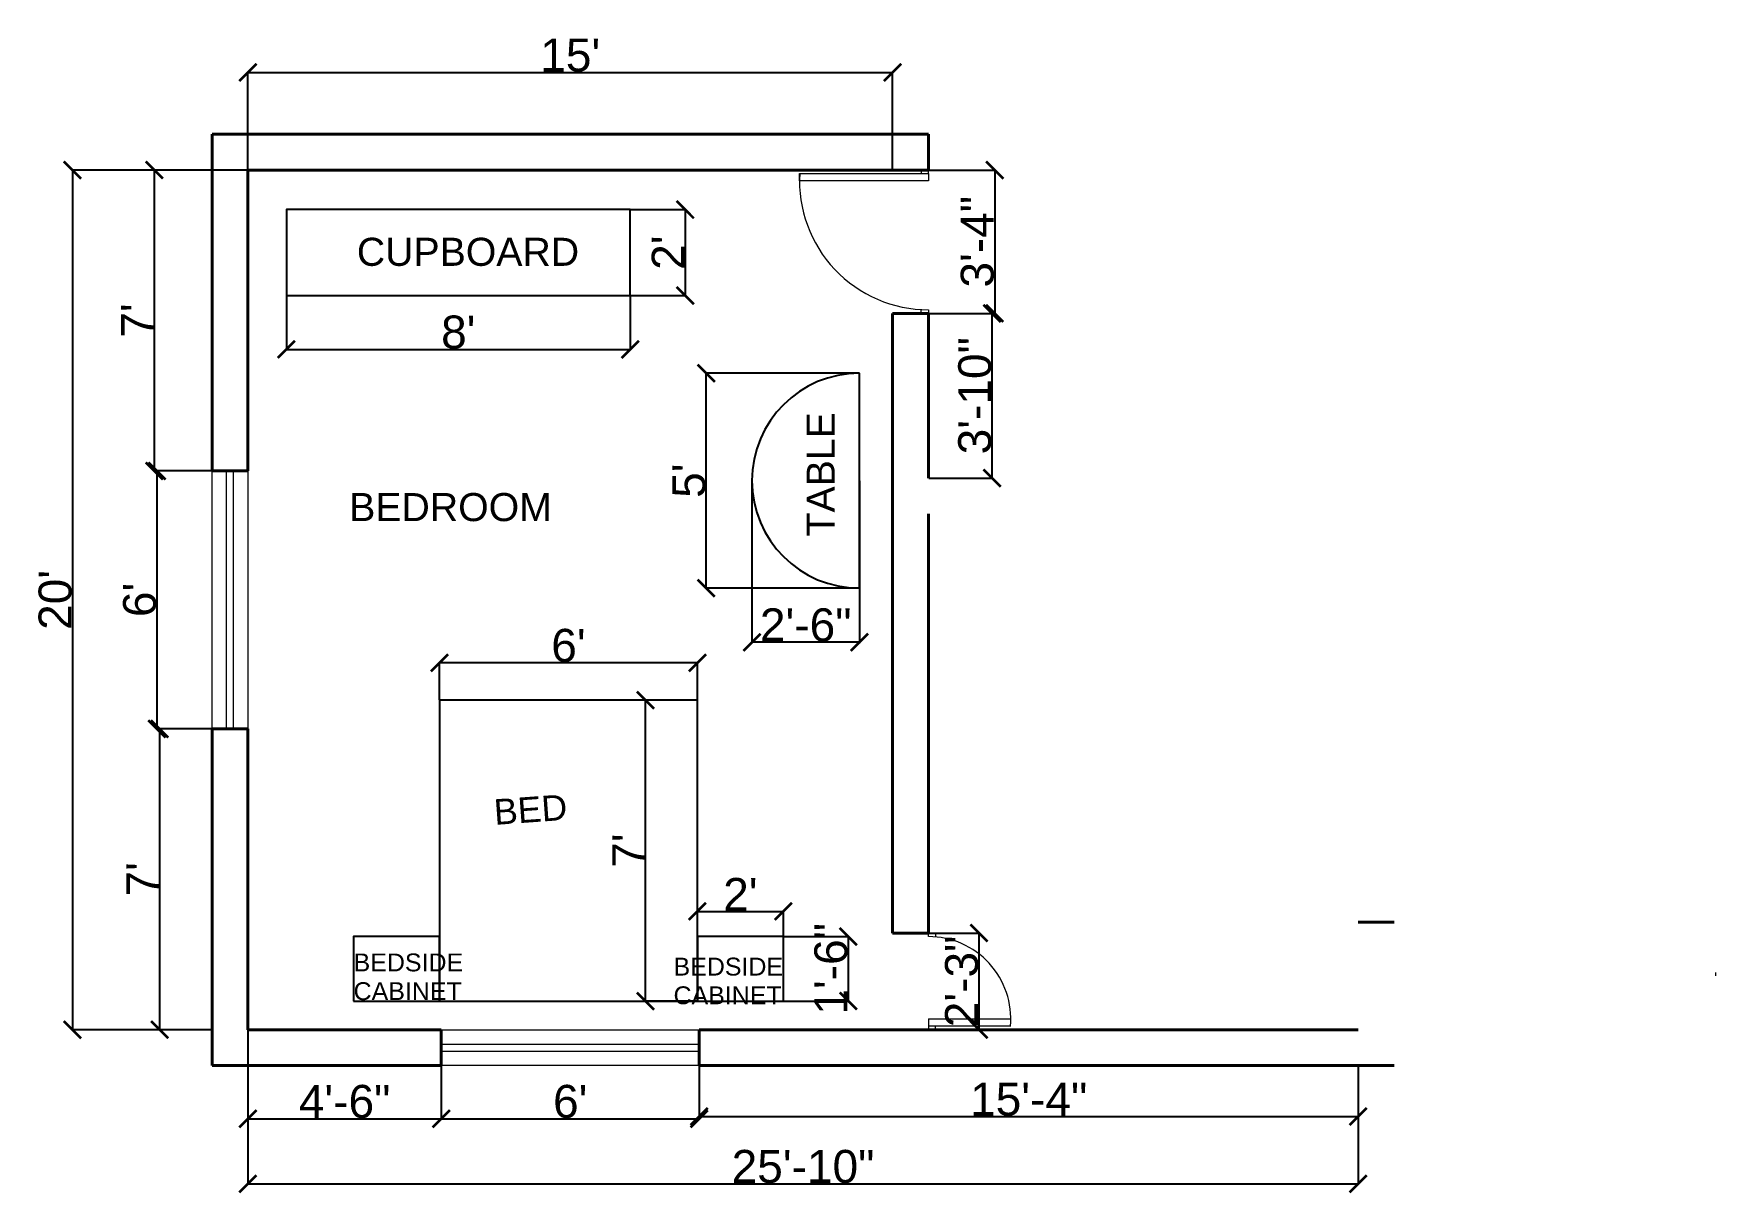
# Model space of a CAD drawing. Header units: inches. Extents: x -181 to 289, y -181 to 143.
import ezdxf

# ---------------------------------------------------------------- set-up
doc = ezdxf.new("R2010")
doc.units = ezdxf.units.IN
doc.header["$MEASUREMENT"] = 0
for name, color, linetype, lineweight in [('Dimension', 3, 'Continuous', 13), ('Door', 4, 'Continuous', 20), ('Furniture', 30, 'Continuous', 25), ('Hatch', 171, 'Continuous', 13), ('TEXT', 9, 'Continuous', 18), ('Wall', 2, 'Continuous', 40), ('Window', 1, 'Continuous', 9)]:
    doc.layers.add(name, color=color, linetype=linetype, lineweight=lineweight)
doc.styles.get("Standard").update_dxf_attribs({"font": 'arial.ttf'})
doc.dimstyles.new('Sanjida_MIDTERM', dxfattribs={"dimscale": 1.15, "dimtxt": 8, "dimasz": 4.1875, "dimexe": 0.18, "dimexo": 0.0625, "dimgap": 0.09, "dimtad": 1, "dimzin": 0, "dimdsep": 46, "dimlunit": 4, "dimtxsty": 'Standard', "dimblk": 'ARCHTICK', "dimcen": 0.09, "dimadec": 0, "dimazin": 0, "dimtfac": 1, "dimtofl": 0, "dimtmove": 0, "dimatfit": 3, "dimfxl": 1, "dimtolj": 1, "dimtzin": 0, "dimarcsym": 0})

# ---------------------------------------------------------------- blocks, each defined once
blk = doc.blocks.new('_ArchTick')
at = {"color": 0, "linetype": 'ByBlock', "const_width": 0.15}
blk.add_lwpolyline([(-0.5, -0.5), (0.5, 0.5)], dxfattribs=at)
blk = doc.blocks.new('*D2')
at = {"layer": 'Defpoints', "color": 0, "transparency": 16777216}
for p in [(59.24, 132.3), (-120.76, 105.05), (59.24, 105.05)]:
    blk.add_point(p, dxfattribs=at)
at = {"layer": 'Dimension', "color": 0, "lineweight": -2, "transparency": 16777216}
for p, q in [((-120.76, 105.12), (-120.76, 132.51)), ((-120.76, 132.3), (59.24, 132.3)), ((59.24, 105.12), (59.24, 132.51))]:
    blk.add_line(p, q, dxfattribs=at)
at = {"layer": 'Dimension', "color": 0, "lineweight": -2, "transparency": 16777216, "xscale": 4.815625, "yscale": 4.815625, "zscale": 4.815625, "rotation": 180}
blk.add_blockref('_ArchTick', (-120.76, 132.3), dxfattribs=at)
at = {"layer": 'Dimension', "color": 0, "lineweight": -2, "transparency": 16777216, "xscale": 4.815625, "yscale": 4.815625, "zscale": 4.815625}
blk.add_blockref('_ArchTick', (59.24, 132.3), dxfattribs=at)
at = {"layer": 'Dimension', "color": 0, "transparency": 16777216, "insert": (-30.76, 137.1), "char_height": 9.2, "attachment_point": 5}
blk.add_mtext("\\A1;15'", dxfattribs=at)
blk = doc.blocks.new('*D3')
at = {"layer": 'Defpoints', "color": 0, "transparency": 16777216}
for p in [(-110.02, 70), (-14.02, 70), (-14.02, 54.97)]:
    blk.add_point(p, dxfattribs=at)
at = {"layer": 'Dimension', "color": 0, "lineweight": -2, "transparency": 16777216}
for p, q in [((-110.02, 69.93), (-110.02, 54.76)), ((-14.02, 69.93), (-14.02, 54.76)), ((-110.02, 54.97), (-14.02, 54.97))]:
    blk.add_line(p, q, dxfattribs=at)
at = {"layer": 'Dimension', "color": 0, "lineweight": -2, "transparency": 16777216, "xscale": 4.815625, "yscale": 4.815625, "zscale": 4.815625, "rotation": 180}
blk.add_blockref('_ArchTick', (-110.02, 54.97), dxfattribs=at)
at = {"layer": 'Dimension', "color": 0, "lineweight": -2, "transparency": 16777216, "xscale": 4.815625, "yscale": 4.815625, "zscale": 4.815625}
blk.add_blockref('_ArchTick', (-14.02, 54.97), dxfattribs=at)
at = {"layer": 'Dimension', "color": 0, "transparency": 16777216, "insert": (-62.02, 59.77), "char_height": 9.2, "attachment_point": 5}
blk.add_mtext("\\A1;8'", dxfattribs=at)
blk = doc.blocks.new('*D4')
at = {"layer": 'Defpoints', "color": 0, "transparency": 16777216}
for p in [(-14.02, 94), (-14.02, 70), (1.32, 70)]:
    blk.add_point(p, dxfattribs=at)
at = {"layer": 'Dimension', "color": 0, "lineweight": -2, "transparency": 16777216}
for p, q in [((-13.95, 94), (1.52, 94)), ((1.32, 94), (1.32, 70)), ((-13.95, 70), (1.52, 70))]:
    blk.add_line(p, q, dxfattribs=at)
at = {"layer": 'Dimension', "color": 0, "lineweight": -2, "transparency": 16777216, "xscale": 4.815625, "yscale": 4.815625, "zscale": 4.815625}
for p, rotation in [((1.32, 94), 90), ((1.32, 70), 270)]:
    blk.add_blockref('_ArchTick', p, dxfattribs=dict(at, rotation=rotation))
at = {"layer": 'Dimension', "color": 0, "transparency": 16777216, "insert": (-3.41, 82), "char_height": 9.2, "attachment_point": 5, "rotation": 90}
blk.add_mtext("\\A1;2'", dxfattribs=at)
blk = doc.blocks.new('*D5')
at = {"layer": 'Defpoints', "color": 0, "transparency": 16777216}
for p in [(-120.76, 105.05), (-146.89, 21.05), (-120.76, 21.05)]:
    blk.add_point(p, dxfattribs=at)
at = {"layer": 'Dimension', "color": 0, "lineweight": -2, "transparency": 16777216}
for p, q in [((-120.83, 105.05), (-147.1, 105.05)), ((-146.89, 105.05), (-146.89, 21.05)), ((-120.83, 21.05), (-147.1, 21.05))]:
    blk.add_line(p, q, dxfattribs=at)
at = {"layer": 'Dimension', "color": 0, "lineweight": -2, "transparency": 16777216, "xscale": 4.815625, "yscale": 4.815625, "zscale": 4.815625}
for p, rotation in [((-146.89, 105.05), 90), ((-146.89, 21.05), 270)]:
    blk.add_blockref('_ArchTick', p, dxfattribs=dict(at, rotation=rotation))
at = {"layer": 'Dimension', "color": 0, "transparency": 16777216, "insert": (-151.59, 63.05), "char_height": 9.2, "attachment_point": 5, "rotation": 90}
blk.add_mtext("\\A1;7'", dxfattribs=at)
blk = doc.blocks.new('*D6')
at = {"layer": 'Defpoints', "color": 0, "transparency": 16777216}
for p in [(-130.76, 21.05), (-146.15, -50.95), (-130.76, -50.95)]:
    blk.add_point(p, dxfattribs=at)
at = {"layer": 'Dimension', "color": 0, "lineweight": -2, "transparency": 16777216}
for p, q in [((-130.83, 21.05), (-146.36, 21.05)), ((-146.15, 21.05), (-146.15, -50.95)), ((-130.83, -50.95), (-146.36, -50.95))]:
    blk.add_line(p, q, dxfattribs=at)
at = {"layer": 'Dimension', "color": 0, "lineweight": -2, "transparency": 16777216, "xscale": 4.815625, "yscale": 4.815625, "zscale": 4.815625}
for p, rotation in [((-146.15, 21.05), 90), ((-146.15, -50.95), 270)]:
    blk.add_blockref('_ArchTick', p, dxfattribs=dict(at, rotation=rotation))
at = {"layer": 'Dimension', "color": 0, "transparency": 16777216, "insert": (-150.95, -14.95), "char_height": 9.2, "attachment_point": 5, "rotation": 90}
blk.add_mtext("\\A1;6'", dxfattribs=at)
blk = doc.blocks.new('*D7')
at = {"layer": 'Defpoints', "color": 0, "transparency": 16777216}
for p in [(-130.76, -50.95), (-145.42, -134.95), (-130.76, -134.95)]:
    blk.add_point(p, dxfattribs=at)
at = {"layer": 'Dimension', "color": 0, "lineweight": -2, "transparency": 16777216}
for p, q in [((-130.83, -50.95), (-145.62, -50.95)), ((-145.42, -50.95), (-145.42, -134.95)), ((-130.83, -134.95), (-145.62, -134.95))]:
    blk.add_line(p, q, dxfattribs=at)
at = {"layer": 'Dimension', "color": 0, "lineweight": -2, "transparency": 16777216, "xscale": 4.815625, "yscale": 4.815625, "zscale": 4.815625}
for p, rotation in [((-145.42, -50.95), 90), ((-145.42, -134.95), 270)]:
    blk.add_blockref('_ArchTick', p, dxfattribs=dict(at, rotation=rotation))
at = {"layer": 'Dimension', "color": 0, "transparency": 16777216, "insert": (-150.12, -92.95), "char_height": 9.2, "attachment_point": 5, "rotation": 90}
blk.add_mtext("\\A1;7'", dxfattribs=at)
blk = doc.blocks.new('*D8')
at = {"layer": 'Defpoints', "color": 0, "transparency": 16777216}
for p in [(-130.76, 105.05), (-169.75, -134.95), (-130.76, -134.95)]:
    blk.add_point(p, dxfattribs=at)
at = {"layer": 'Dimension', "color": 0, "lineweight": -2, "transparency": 16777216}
for p, q in [((-130.83, 105.05), (-169.96, 105.05)), ((-169.75, 105.05), (-169.75, -134.95)), ((-130.83, -134.95), (-169.96, -134.95))]:
    blk.add_line(p, q, dxfattribs=at)
at = {"layer": 'Dimension', "color": 0, "lineweight": -2, "transparency": 16777216, "xscale": 4.815625, "yscale": 4.815625, "zscale": 4.815625}
for p, rotation in [((-169.75, 105.05), 90), ((-169.75, -134.95), 270)]:
    blk.add_blockref('_ArchTick', p, dxfattribs=dict(at, rotation=rotation))
at = {"layer": 'Dimension', "color": 0, "transparency": 16777216, "insert": (-174.55, -14.95), "char_height": 9.2, "attachment_point": 5, "rotation": 90}
blk.add_mtext("\\A1;20'", dxfattribs=at)
blk = doc.blocks.new('*D9')
at = {"layer": 'Defpoints', "color": 0, "transparency": 16777216}
for p in [(28.74, -101.9), (4.74, -108.94), (28.74, -108.94)]:
    blk.add_point(p, dxfattribs=at)
at = {"layer": 'Dimension', "color": 0, "lineweight": -2, "transparency": 16777216}
for p, q in [((4.74, -108.87), (4.74, -101.7)), ((4.74, -101.9), (28.74, -101.9)), ((28.74, -108.87), (28.74, -101.7))]:
    blk.add_line(p, q, dxfattribs=at)
at = {"layer": 'Dimension', "color": 0, "lineweight": -2, "transparency": 16777216, "xscale": 4.815625, "yscale": 4.815625, "zscale": 4.815625, "rotation": 180}
blk.add_blockref('_ArchTick', (4.74, -101.9), dxfattribs=at)
at = {"layer": 'Dimension', "color": 0, "lineweight": -2, "transparency": 16777216, "xscale": 4.815625, "yscale": 4.815625, "zscale": 4.815625}
blk.add_blockref('_ArchTick', (28.74, -101.9), dxfattribs=at)
at = {"layer": 'Dimension', "color": 0, "transparency": 16777216, "insert": (16.74, -97.18), "char_height": 9.2, "attachment_point": 5}
blk.add_mtext("\\A1;2'", dxfattribs=at)
blk = doc.blocks.new('*D10')
at = {"layer": 'Defpoints', "color": 0, "transparency": 16777216}
for p in [(28.74, -108.94), (28.74, -126.94), (46.85, -126.94)]:
    blk.add_point(p, dxfattribs=at)
at = {"layer": 'Dimension', "color": 0, "lineweight": -2, "transparency": 16777216}
for p, q in [((28.81, -108.94), (47.06, -108.94)), ((46.85, -108.94), (46.85, -126.94)), ((28.81, -126.94), (47.06, -126.94))]:
    blk.add_line(p, q, dxfattribs=at)
at = {"layer": 'Dimension', "color": 0, "lineweight": -2, "transparency": 16777216, "xscale": 4.815625, "yscale": 4.815625, "zscale": 4.815625}
for p, rotation in [((46.85, -108.94), 90), ((46.85, -126.94), 270)]:
    blk.add_blockref('_ArchTick', p, dxfattribs=dict(at, rotation=rotation))
at = {"layer": 'Dimension', "color": 0, "transparency": 16777216, "insert": (42.05, -117.94), "char_height": 9.2, "attachment_point": 5, "rotation": 90}
blk.add_mtext('\\A1;1\'-6"', dxfattribs=at)
blk = doc.blocks.new('*D11')
at = {"layer": 'Defpoints', "color": 0, "transparency": 16777216}
for p in [(-9.74, -42.94), (4.74, -42.94), (4.74, -126.94)]:
    blk.add_point(p, dxfattribs=at)
at = {"layer": 'Dimension', "color": 0, "lineweight": -2, "transparency": 16777216}
for p, q in [((4.67, -42.94), (-9.95, -42.94)), ((-9.74, -126.94), (-9.74, -42.94)), ((4.67, -126.94), (-9.95, -126.94))]:
    blk.add_line(p, q, dxfattribs=at)
at = {"layer": 'Dimension', "color": 0, "lineweight": -2, "transparency": 16777216, "xscale": 4.815625, "yscale": 4.815625, "zscale": 4.815625}
for p, rotation in [((-9.74, -42.94), 90), ((-9.74, -126.94), 270)]:
    blk.add_blockref('_ArchTick', p, dxfattribs=dict(at, rotation=rotation))
at = {"layer": 'Dimension', "color": 0, "transparency": 16777216, "insert": (-14.45, -84.94), "char_height": 9.2, "attachment_point": 5, "rotation": 90}
blk.add_mtext("\\A1;7'", dxfattribs=at)
blk = doc.blocks.new('*D12')
at = {"layer": 'Defpoints', "color": 0, "transparency": 16777216}
for p in [(-67.26, -32.51), (-67.26, -42.94), (4.74, -42.94)]:
    blk.add_point(p, dxfattribs=at)
at = {"layer": 'Dimension', "color": 0, "lineweight": -2, "transparency": 16777216}
for p, q in [((-67.26, -42.87), (-67.26, -32.31)), ((4.74, -32.51), (-67.26, -32.51)), ((4.74, -42.87), (4.74, -32.31))]:
    blk.add_line(p, q, dxfattribs=at)
at = {"layer": 'Dimension', "color": 0, "lineweight": -2, "transparency": 16777216, "xscale": 4.815625, "yscale": 4.815625, "zscale": 4.815625, "rotation": 180}
blk.add_blockref('_ArchTick', (-67.26, -32.51), dxfattribs=at)
at = {"layer": 'Dimension', "color": 0, "lineweight": -2, "transparency": 16777216, "xscale": 4.815625, "yscale": 4.815625, "zscale": 4.815625}
blk.add_blockref('_ArchTick', (4.74, -32.51), dxfattribs=at)
at = {"layer": 'Dimension', "color": 0, "transparency": 16777216, "insert": (-31.26, -27.71), "char_height": 9.2, "attachment_point": 5}
blk.add_mtext("\\A1;6'", dxfattribs=at)
blk = doc.blocks.new('*D13')
at = {"layer": 'Defpoints', "color": 0, "transparency": 16777216}
for p in [(7.21, 48.34), (49.98, 48.34), (49.98, -11.66)]:
    blk.add_point(p, dxfattribs=at)
at = {"layer": 'Dimension', "color": 0, "lineweight": -2, "transparency": 16777216}
for p, q in [((49.91, 48.34), (7.01, 48.34)), ((7.21, -11.66), (7.21, 48.34)), ((49.91, -11.66), (7.01, -11.66))]:
    blk.add_line(p, q, dxfattribs=at)
at = {"layer": 'Dimension', "color": 0, "lineweight": -2, "transparency": 16777216, "xscale": 4.815625, "yscale": 4.815625, "zscale": 4.815625}
for p, rotation in [((7.21, 48.34), 90), ((7.21, -11.66), 270)]:
    blk.add_blockref('_ArchTick', p, dxfattribs=dict(at, rotation=rotation))
at = {"layer": 'Dimension', "color": 0, "transparency": 16777216, "insert": (2.43, 18.34), "char_height": 9.2, "attachment_point": 5, "rotation": 90}
blk.add_mtext("\\A1;5'", dxfattribs=at)
blk = doc.blocks.new('*D14')
at = {"layer": 'Defpoints', "color": 0, "transparency": 16777216}
for p in [(19.98, 18.34), (49.98, 18.34), (19.98, -26.78)]:
    blk.add_point(p, dxfattribs=at)
at = {"layer": 'Dimension', "color": 0, "lineweight": -2, "transparency": 16777216}
for p, q in [((19.98, 18.27), (19.98, -26.99)), ((49.98, 18.27), (49.98, -26.99)), ((49.98, -26.78), (19.98, -26.78))]:
    blk.add_line(p, q, dxfattribs=at)
at = {"layer": 'Dimension', "color": 0, "lineweight": -2, "transparency": 16777216, "xscale": 4.815625, "yscale": 4.815625, "zscale": 4.815625, "rotation": 180}
blk.add_blockref('_ArchTick', (19.98, -26.78), dxfattribs=at)
at = {"layer": 'Dimension', "color": 0, "lineweight": -2, "transparency": 16777216, "xscale": 4.815625, "yscale": 4.815625, "zscale": 4.815625}
blk.add_blockref('_ArchTick', (49.98, -26.78), dxfattribs=at)
at = {"layer": 'Dimension', "color": 0, "transparency": 16777216, "insert": (34.98, -21.98), "char_height": 9.2, "attachment_point": 5}
blk.add_mtext('\\A1;2\'-6"', dxfattribs=at)
blk = doc.blocks.new('*D21')
at = {"layer": 'Defpoints', "color": 0, "transparency": 16777216}
for p in [(-120.76, -134.95), (-66.76, -134.95), (-66.76, -159.82)]:
    blk.add_point(p, dxfattribs=at)
at = {"layer": 'Dimension', "color": 0, "lineweight": -2, "transparency": 16777216}
for p, q in [((-120.76, -135.02), (-120.76, -160.03)), ((-66.76, -135.02), (-66.76, -160.03)), ((-120.76, -159.82), (-66.76, -159.82))]:
    blk.add_line(p, q, dxfattribs=at)
at = {"layer": 'Dimension', "color": 0, "lineweight": -2, "transparency": 16777216, "xscale": 4.815625, "yscale": 4.815625, "zscale": 4.815625, "rotation": 180}
blk.add_blockref('_ArchTick', (-120.76, -159.82), dxfattribs=at)
at = {"layer": 'Dimension', "color": 0, "lineweight": -2, "transparency": 16777216, "xscale": 4.815625, "yscale": 4.815625, "zscale": 4.815625}
blk.add_blockref('_ArchTick', (-66.76, -159.82), dxfattribs=at)
at = {"layer": 'Dimension', "color": 0, "transparency": 16777216, "insert": (-93.76, -155.02), "char_height": 9.2, "attachment_point": 5}
blk.add_mtext('\\A1;4\'-6"', dxfattribs=at)
blk = doc.blocks.new('*D22')
at = {"layer": 'Defpoints', "color": 0, "transparency": 16777216}
for p in [(-66.76, -144.95), (5.24, -144.95), (5.24, -159.82)]:
    blk.add_point(p, dxfattribs=at)
at = {"layer": 'Dimension', "color": 0, "lineweight": -2, "transparency": 16777216}
for p, q in [((-66.76, -145.02), (-66.76, -160.03)), ((5.24, -145.02), (5.24, -160.03)), ((-66.76, -159.82), (5.24, -159.82))]:
    blk.add_line(p, q, dxfattribs=at)
at = {"layer": 'Dimension', "color": 0, "lineweight": -2, "transparency": 16777216, "xscale": 4.815625, "yscale": 4.815625, "zscale": 4.815625, "rotation": 180}
blk.add_blockref('_ArchTick', (-66.76, -159.82), dxfattribs=at)
at = {"layer": 'Dimension', "color": 0, "lineweight": -2, "transparency": 16777216, "xscale": 4.815625, "yscale": 4.815625, "zscale": 4.815625}
blk.add_blockref('_ArchTick', (5.24, -159.82), dxfattribs=at)
at = {"layer": 'Dimension', "color": 0, "transparency": 16777216, "insert": (-30.76, -155.02), "char_height": 9.2, "attachment_point": 5}
blk.add_mtext("\\A1;6'", dxfattribs=at)
blk = doc.blocks.new('*D23')
at = {"layer": 'Defpoints', "color": 0, "transparency": 16777216}
for p in [(5.24, -134.95), (189.24, -144.95), (189.24, -159.17)]:
    blk.add_point(p, dxfattribs=at)
at = {"layer": 'Dimension', "color": 0, "lineweight": -2, "transparency": 16777216}
for p, q in [((5.24, -135.02), (5.24, -159.38)), ((189.24, -145.02), (189.24, -159.38)), ((5.24, -159.17), (189.24, -159.17))]:
    blk.add_line(p, q, dxfattribs=at)
at = {"layer": 'Dimension', "color": 0, "lineweight": -2, "transparency": 16777216, "xscale": 4.815625, "yscale": 4.815625, "zscale": 4.815625, "rotation": 180}
blk.add_blockref('_ArchTick', (5.24, -159.17), dxfattribs=at)
at = {"layer": 'Dimension', "color": 0, "lineweight": -2, "transparency": 16777216, "xscale": 4.815625, "yscale": 4.815625, "zscale": 4.815625}
blk.add_blockref('_ArchTick', (189.24, -159.17), dxfattribs=at)
at = {"layer": 'Dimension', "color": 0, "transparency": 16777216, "insert": (97.24, -154.37), "char_height": 9.2, "attachment_point": 5}
blk.add_mtext('\\A1;15\'-4"', dxfattribs=at)
blk = doc.blocks.new('*D24')
at = {"layer": 'Defpoints', "color": 0, "transparency": 16777216}
for p in [(-120.76, -134.95), (189.24, -144.95), (189.24, -177.97)]:
    blk.add_point(p, dxfattribs=at)
at = {"layer": 'Dimension', "color": 0, "lineweight": -2, "transparency": 16777216}
for p, q in [((-120.76, -135.02), (-120.76, -178.17)), ((189.24, -145.02), (189.24, -178.17)), ((-120.76, -177.97), (189.24, -177.97))]:
    blk.add_line(p, q, dxfattribs=at)
at = {"layer": 'Dimension', "color": 0, "lineweight": -2, "transparency": 16777216, "xscale": 4.815625, "yscale": 4.815625, "zscale": 4.815625, "rotation": 180}
blk.add_blockref('_ArchTick', (-120.76, -177.97), dxfattribs=at)
at = {"layer": 'Dimension', "color": 0, "lineweight": -2, "transparency": 16777216, "xscale": 4.815625, "yscale": 4.815625, "zscale": 4.815625}
blk.add_blockref('_ArchTick', (189.24, -177.97), dxfattribs=at)
at = {"layer": 'Dimension', "color": 0, "transparency": 16777216, "insert": (34.24, -173.17), "char_height": 9.2, "attachment_point": 5}
blk.add_mtext('\\A1;25\'-10"', dxfattribs=at)
blk = doc.blocks.new('*D25')
at = {"layer": 'Defpoints', "color": 0, "transparency": 16777216}
for p in [(59.24, -107.95), (59.24, -134.95), (83.36, -134.95)]:
    blk.add_point(p, dxfattribs=at)
at = {"layer": 'Dimension', "color": 0, "lineweight": -2, "transparency": 16777216}
for p, q in [((59.32, -107.95), (83.56, -107.95)), ((83.36, -107.95), (83.36, -134.95)), ((59.32, -134.95), (83.56, -134.95))]:
    blk.add_line(p, q, dxfattribs=at)
at = {"layer": 'Dimension', "color": 0, "lineweight": -2, "transparency": 16777216, "xscale": 4.815625, "yscale": 4.815625, "zscale": 4.815625}
for p, rotation in [((83.36, -107.95), 90), ((83.36, -134.95), 270)]:
    blk.add_blockref('_ArchTick', p, dxfattribs=dict(at, rotation=rotation))
at = {"layer": 'Dimension', "color": 0, "transparency": 16777216, "insert": (78.55, -121.45), "char_height": 9.2, "attachment_point": 5, "rotation": 90}
blk.add_mtext('\\A1;2\'-3"', dxfattribs=at)
blk = doc.blocks.new('*D26')
at = {"layer": 'Defpoints', "color": 0, "transparency": 16777216}
for p in [(69.24, 105.05), (69.24, 65.05), (87.75, 65.05)]:
    blk.add_point(p, dxfattribs=at)
at = {"layer": 'Dimension', "color": 0, "lineweight": -2, "transparency": 16777216}
for p, q in [((69.32, 105.05), (87.95, 105.05)), ((87.75, 105.05), (87.75, 65.05)), ((69.32, 65.05), (87.95, 65.05))]:
    blk.add_line(p, q, dxfattribs=at)
at = {"layer": 'Dimension', "color": 0, "lineweight": -2, "transparency": 16777216, "xscale": 4.815625, "yscale": 4.815625, "zscale": 4.815625}
for p, rotation in [((87.75, 105.05), 90), ((87.75, 65.05), 270)]:
    blk.add_blockref('_ArchTick', p, dxfattribs=dict(at, rotation=rotation))
at = {"layer": 'Dimension', "color": 0, "transparency": 16777216, "insert": (82.94, 85.05), "char_height": 9.2, "attachment_point": 5, "rotation": 90}
blk.add_mtext('\\A1;3\'-4"', dxfattribs=at)
blk = doc.blocks.new('*D27')
at = {"layer": 'Defpoints', "color": 0, "transparency": 16777216}
for p in [(69.24, 65.05), (87.02, 65.05), (69.24, 19.05)]:
    blk.add_point(p, dxfattribs=at)
at = {"layer": 'Dimension', "color": 0, "lineweight": -2, "transparency": 16777216}
for p, q in [((69.32, 65.05), (87.23, 65.05)), ((87.02, 19.05), (87.02, 65.05)), ((69.32, 19.05), (87.23, 19.05))]:
    blk.add_line(p, q, dxfattribs=at)
at = {"layer": 'Dimension', "color": 0, "lineweight": -2, "transparency": 16777216, "xscale": 4.815625, "yscale": 4.815625, "zscale": 4.815625}
for p, rotation in [((87.02, 65.05), 90), ((87.02, 19.05), 270)]:
    blk.add_blockref('_ArchTick', p, dxfattribs=dict(at, rotation=rotation))
at = {"layer": 'Dimension', "color": 0, "transparency": 16777216, "insert": (82.22, 42.05), "char_height": 9.2, "attachment_point": 5, "rotation": 90}
blk.add_mtext('\\A1;3\'-10"', dxfattribs=at)

msp = doc.modelspace()

# ---------------------------------------------------------------- hatches: boundary and pattern name
at = {"layer": 'Hatch'}
h = msp.add_hatch(dxfattribs=at)
h.set_pattern_fill('AR-B816', color=256, scale=60)
h.set_pattern_definition([(0, (-394.76, -213), (0, 480), []), (90, (-394.76, -213), (-480, 480), [480, -480])])
h.paths.add_polyline_path([(69.244, 115.049), (-130.756, 115.049), (-130.756, 21.049), (-120.756, 21.049), (-120.756, 105.049), (69.244, 105.049)])
h.paths.add_polyline_path([(199.244, 19.049), (69.244, 19.049), (69.244, 65.049), (67.244, 65.049), (59.244, 65.049), (59.244, -107.951), (61.244, -107.951), (69.244, -107.951), (69.244, 9.049), (189.244, 9.049), (189.244, -32.951), (199.244, -32.951)])
h.paths.add_polyline_path([(199.244, -104.951), (189.244, -104.951), (189.244, -134.951), (5.244, -134.951), (5.244, -144.951), (199.244, -144.951)])
h.paths.add_polyline_path([(-120.756, -50.951), (-130.756, -50.951), (-130.756, -144.951), (-66.756, -144.951), (-66.756, -134.951), (-120.756, -134.951)])

# ---------------------------------------------------------------- linework, layer by layer
at = {"layer": 'Door'}
for p, q in [((33.244, 104.049), (69.244, 104.049)), ((33.244, 102.049), (33.244, 104.049)), ((69.244, 105.049), (67.244, 105.049)), ((67.244, 105.049), (67.244, 104.049)), ((69.244, 104.049), (69.244, 105.049)), ((69.244, 104.049), (69.244, 102.049)), ((69.244, 102.049), (33.244, 102.049)), ((67.244, 65.049), (67.244, 66.049)), ((69.244, 66.049), (69.244, 65.049)), ((69.244, 65.049), (67.244, 65.049)), ((59.244, -107.951), (61.244, -107.951)), ((69.244, -108.951), (69.244, -107.951)), ((71.244, -107.951), (71.244, -108.951)), ((288.962, -118.94), (288.962, -119.94)), ((59.244, -134.951), (61.244, -134.951)), ((69.244, -131.951), (92.244, -131.951)), ((69.244, -131.951), (69.244, -133.951)), ((92.244, -133.951), (69.244, -133.951)), ((69.244, -133.951), (69.244, -134.951)), ((69.244, -134.951), (71.244, -134.951)), ((71.244, -134.951), (71.244, -133.951)), ((82.244, -131.951), (82.244, -133.951))]:
    msp.add_line(p, q, dxfattribs=at)
for centre, radius, start, end in [((69.244, 102.049), 36, 176.81526, 270), ((69.244, -131.951), 23, 355.01146, 90)]:
    msp.add_arc(centre, radius, start, end, dxfattribs=at)
at = {"layer": 'Furniture'}
for points in [[(-110.024, 70.002), (-14.024, 70.002), (-14.024, 94.002), (-110.024, 94.002)], [(-67.257, -126.943), (4.743, -126.943), (4.743, -42.943), (-67.257, -42.943)], [(-91.257, -126.943), (-67.257, -126.943), (-67.257, -108.943), (-91.257, -108.943)], [(4.743, -126.943), (28.743, -126.943), (28.743, -108.943), (4.743, -108.943)]]:
    msp.add_lwpolyline(points, close=True, dxfattribs=at)
msp.add_lwpolyline([(49.981, -11.66), (49.981, 48.34)], dxfattribs=at)
msp.add_arc((49.981, 18.34), 30, 90, 270, dxfattribs=at)
at = {"layer": 'Wall'}
for p, q in [((-130.756, 115.049), (69.244, 115.049)), ((-130.756, 21.049), (-130.756, 115.049)), ((69.244, 115.049), (69.244, 105.049)), ((-120.756, 105.049), (69.244, 105.049)), ((-120.756, 21.049), (-120.756, 105.049)), ((69.244, 65.049), (59.244, 65.049)), ((59.244, -107.951), (59.244, 65.049)), ((69.244, 19.049), (69.244, 65.049)), ((-130.756, 21.049), (-120.756, 21.049)), ((69.244, 9.049), (69.244, -107.951)), ((-130.756, -144.951), (-130.756, -50.951)), ((-130.756, -50.951), (-120.756, -50.951)), ((-120.756, -134.951), (-120.756, -50.951)), ((69.244, -107.951), (59.244, -107.951)), ((189.244, -104.951), (199.244, -104.951)), ((-120.756, -134.951), (-66.756, -134.951)), ((-66.756, -144.951), (-66.756, -134.951)), ((5.244, -144.951), (5.244, -134.951)), ((5.244, -134.951), (189.244, -134.951)), ((-130.756, -144.951), (-66.756, -144.951)), ((5.244, -144.951), (199.244, -144.951))]:
    msp.add_line(p, q, dxfattribs=at)
at = {"layer": 'Window'}
for p, q in [((-130.756, -50.951), (-130.756, 21.049)), ((-130.756, 21.049), (-120.756, 21.049)), ((-126.756, -50.951), (-126.756, 21.049)), ((-124.756, -50.951), (-124.756, 21.049)), ((-120.756, 21.049), (-120.756, -50.951)), ((-120.756, -50.951), (-130.756, -50.951)), ((199.244, -104.951), (189.244, -104.951)), ((-66.756, -134.951), (5.244, -134.951)), ((-66.756, -144.951), (-66.756, -134.951)), ((5.244, -134.951), (5.244, -144.951)), ((-66.756, -138.951), (5.244, -138.951)), ((-66.756, -140.951), (5.244, -140.951)), ((5.244, -144.951), (-66.756, -144.951))]:
    msp.add_line(p, q, dxfattribs=at)

# ---------------------------------------------------------------- texts
at = {"layer": 'TEXT'}
for s, height, p in [('CUPBOARD', 7.8395, (-90.344, 78.313)), ('BEDROOM', 7.8395, (-92.484, 7.044)), ('BEDSIDE', 4.9888, (-91.257, -118.656)), ('BEDSIDE', 4.9888, (-1.927, -119.817)), ('CABINET', 4.9888, (-91.257, -126.67)), ('CABINET', 4.9888, (-1.927, -127.831))]:
    msp.add_text(s, height=height, dxfattribs=at).set_placement(p)
for s, height, rotation, p in [('TABLE', 7.8395, 90, (43.086, 2.762)), ('BED', 7.1269, 4.08086, (-51.814, -77.766))]:
    msp.add_text(s, height=height, rotation=rotation, dxfattribs=at).set_placement(p)

# ---------------------------------------------------------------- dimensions: what is measured, and where the dimension line sits
at = {"layer": 'Dimension'}
for base, p1, p2, picture, middle in [((59.244, 132.299), (-120.756, 105.049), (59.244, 105.049), '*D2', (-30.756, 137.1)), ((-14.024, 54.968), (-110.024, 70.002), (-14.024, 70.002), '*D3', (-62.024, 59.769)), ((19.981, -26.782), (49.981, 18.34), (19.981, 18.34), '*D14', (34.981, -21.981)), ((-67.257, -32.514), (4.743, -42.943), (-67.257, -42.943), '*D12', (-31.257, -27.713)), ((28.743, -101.903), (4.743, -108.943), (28.743, -108.943), '*D9', (16.743, -97.181)), ((-66.756, -159.819), (-120.756, -134.951), (-66.756, -134.951), '*D21', (-93.756, -155.019)), ((189.244, -177.966), (-120.756, -134.951), (189.244, -144.951), '*D24', (34.244, -173.165)), ((189.244, -159.171), (5.244, -134.951), (189.244, -144.951), '*D23', (97.244, -154.37)), ((5.244, -159.819), (-66.756, -144.951), (5.244, -144.951), '*D22', (-30.756, -155.019))]:
    dim = msp.add_linear_dim(base=base, p1=p1, p2=p2, dimstyle='Sanjida_MIDTERM', dxfattribs=at)
    dim.commit()
    dim.dimension.update_dxf_attribs({"geometry": picture, "text_midpoint": middle})
for base, p1, p2, picture, middle in [((-169.749, -134.951), (-130.756, 105.049), (-130.756, -134.951), '*D8', (-174.549, -14.951)), ((-146.891, 21.049), (-120.756, 105.049), (-120.756, 21.049), '*D5', (-151.594, 63.049)), ((87.747, 65.049), (69.244, 105.049), (69.244, 65.049), '*D26', (82.943, 85.049)), ((1.316, 70.002), (-14.024, 94.002), (-14.024, 70.002), '*D4', (-3.406, 82.002)), ((87.022, 65.049), (69.244, 19.049), (69.244, 65.049), '*D27', (82.218, 42.049)), ((7.215, 48.34), (49.981, -11.66), (49.981, 48.34), '*D13', (2.433, 18.34)), ((-9.744, -42.943), (4.743, -126.943), (4.743, -42.943), '*D11', (-14.448, -84.943)), ((-145.416, -134.951), (-130.756, -50.951), (-130.756, -134.951), '*D7', (-150.12, -92.951)), ((83.357, -134.951), (59.244, -107.951), (59.244, -134.951), '*D25', (78.553, -121.451))]:
    dim = msp.add_linear_dim(base=base, p1=p1, p2=p2, angle=90, dimstyle='Sanjida_MIDTERM', dxfattribs=at)
    dim.commit()
    dim.dimension.update_dxf_attribs({"geometry": picture, "text_midpoint": middle})
for base, p1, p2, picture, middle in [((-146.154, -50.951), (-130.756, 21.049), (-130.756, -50.951), '*D6', (-146.154, -14.951)), ((46.854, -126.943), (28.743, -108.943), (28.743, -126.943), '*D10', (46.854, -117.943))]:
    dim = msp.add_linear_dim(base=base, p1=p1, p2=p2, angle=90, dimstyle='Sanjida_MIDTERM', dxfattribs=at)
    dim.commit()
    dim.dimension.update_dxf_attribs({"geometry": picture, "text_midpoint": middle, "dimtype": 160})

doc.saveas('drawing.dxf')
